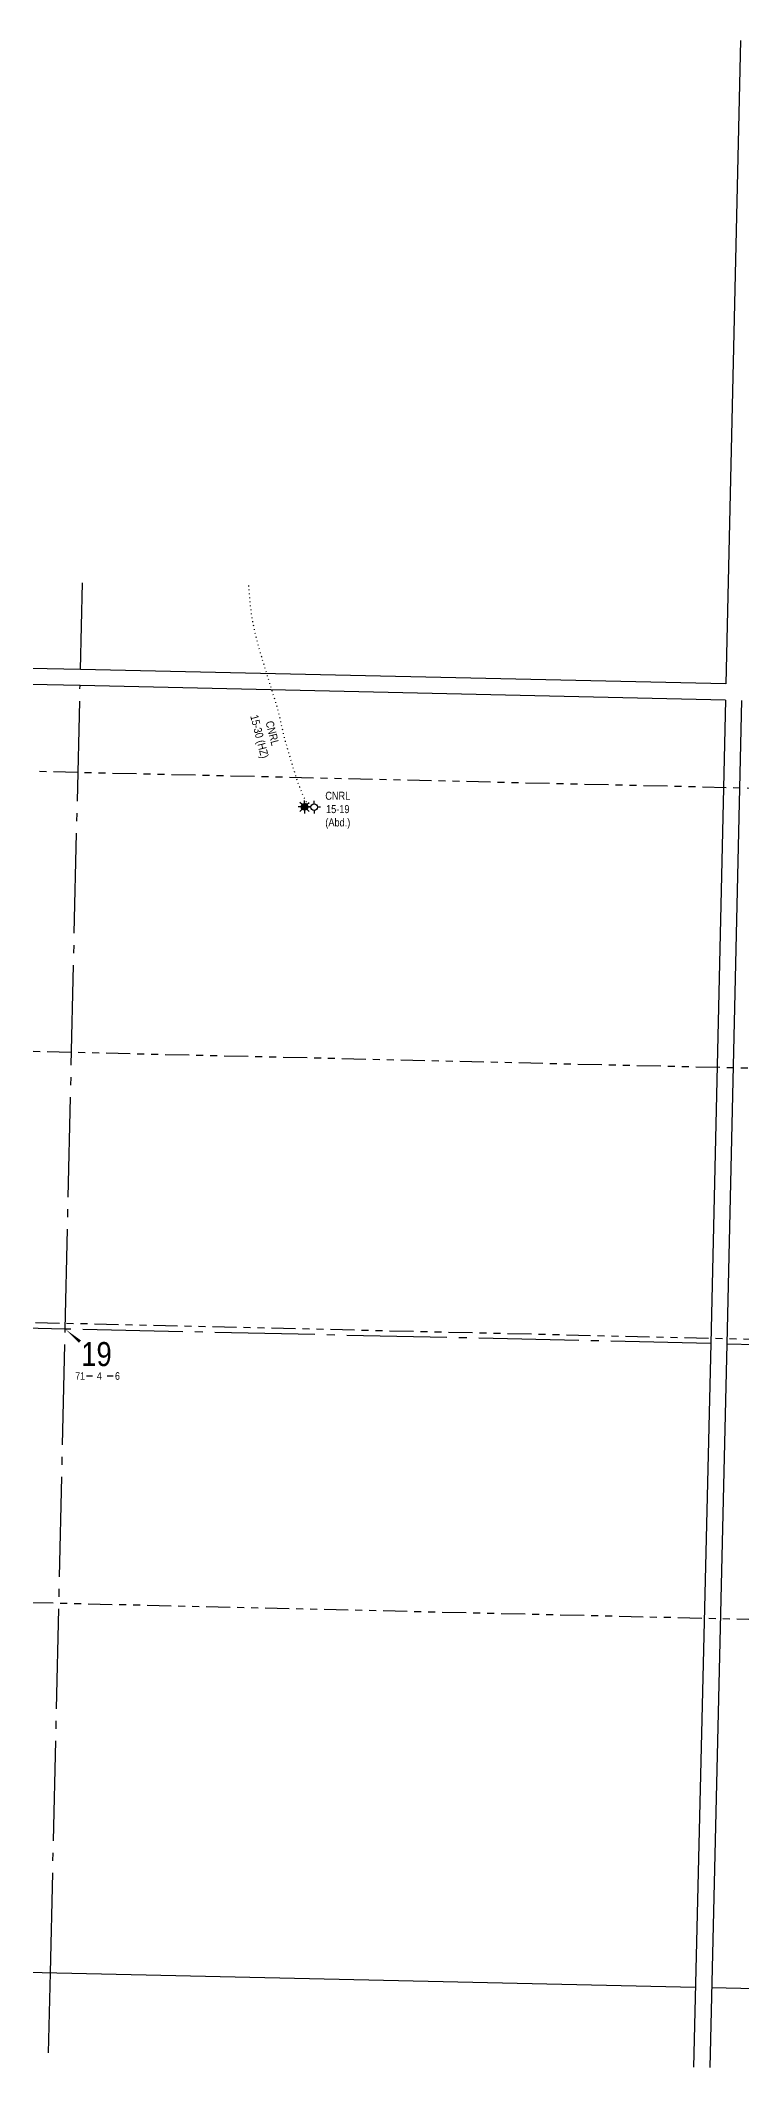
# Model space of a CAD drawing. Extents: x 391969 to 411203, y 6106388 to 6118279.
# Drawn here: x 397870 to 398746, y 6113214 to 6115746 of the extents above; entities that cross this region are included whole.
import ezdxf
from ezdxf.enums import TextEntityAlignment as Align

# ---------------------------------------------------------------- set-up
doc = ezdxf.new("R2010")
doc.units = 0
doc.header["$LTSCALE"] = 5
for name, pattern in [('foc-DOT', [1, 0.2, -0.8]), ('foc-DRILLPATH', [14.75, 6, -1.75, 1.75, -1.75, 1.75, -1.75]), ('foc-QUARTERLINE', [33, 25, -3, 2, -3])]:
    doc.linetypes.add(name, pattern=pattern)
for name, color, linetype in [('10', 1, 'Continuous'), ('9', 3, 'Continuous'), ('AS-DRILL', 8, 'foc-DOT'), ('C-WS-S', 8, 'Continuous'), ('F-WS-S', 8, 'Continuous'), ('L-SEC', 7, 'Continuous'), ('L-SECLBL', 7, 'Continuous'), ('L-SECQ', 8, 'foc-QUARTERLINE'), ('P-PDRILLPATH', 12, 'foc-DRILLPATH')]:
    doc.layers.add(name, color=color, linetype=linetype)
doc.styles.add('80CG', font='ARIALN.TTF', dxfattribs={"height": 10})
doc.styles.add('80L', font='ARIALN.TTF', dxfattribs={"height": 10})
doc.styles.add('SIMPLEX', font='ARIALN.TTF')

# ---------------------------------------------------------------- blocks, each defined once
blk = doc.blocks.new('L-SECLBL')
at = {"layer": '9', "color": 7}
for p, q in [((-5.1, -27.8), (-12.3, -27.8)), ((20.7, -27.8), (13.5, -27.8))]:
    blk.add_line(p, q, dxfattribs=at)
at = {"layer": '10', "color": 2, "style": 'SIMPLEX'}
blk.add_attdef('SEC', text='', height=30, dxfattribs=at).set_placement((0, 0), align=Align.MIDDLE)
at = {"layer": '10', "color": 5, "style": '80L'}
blk.add_attdef('TWP', text='', height=9.5, dxfattribs=at).set_placement((-14.4, -27.4), align=Align.MIDDLE_RIGHT)
blk.add_attdef('RGE', text='', height=9.5, dxfattribs=at).set_placement((3.6, -27.4), align=Align.MIDDLE_CENTER)
blk.add_attdef('MER', text='', height=9.5, dxfattribs=at).set_placement((23.2, -27.4), align=Align.MIDDLE_LEFT)
blk = doc.blocks.new('GABD')
for p, q in [((-0.81, 0), (-1.62, 0)), ((0, 0.81), (0, 1.62)), ((1.62, 0), (0.81, 0)), ((0, -0.81), (0, -1.62))]:
    blk.add_line(p, q)
blk.add_circle((0, 0), 0.8)
blk = doc.blocks.new('GAS')
h = blk.add_hatch(color=255)
h.dxf.hatch_style = 1
edge = h.paths.add_edge_path()
edge.add_arc((0, 0), 0.9, 0, 360)
for p, q in [((-0.81, 0), (-1.62, 0)), ((-0.57, 0.57), (-1.14, 1.14)), ((0, 0.81), (0, 1.62)), ((0.57, 0.57), (1.14, 1.14)), ((1.62, 0), (0.81, 0)), ((-0.57, -0.57), (-1.14, -1.14)), ((0, -0.81), (0, -1.62)), ((1.14, -1.14), (0.57, -0.57))]:
    blk.add_line(p, q)
blk.add_circle((0, 0), 0.8)

msp = doc.modelspace()

# ---------------------------------------------------------------- linework, layer by layer
at = {"layer": 'AS-DRILL', "flags": 128}
msp.add_lwpolyline([(398199.448, 6114788.849), (398199.841, 6114788.12), (398199.938, 6114787.958), (398200.048, 6114787.555), (398200.143, 6114787.333), (398200.382, 6114787.267), (398200.646, 6114787.442), (398200.618, 6114787.982), (398200.508, 6114788.845), (398200.224, 6114789.542), (398199.833, 6114789.941), (398199.44, 6114790.24), (398199.007, 6114790.57), (398198.747, 6114791.006), (398198.814, 6114791.314), (398199.032, 6114791.64), (398199.251, 6114792.065), (398199.589, 6114792.377), (398200.198, 6114792.773), (398200.877, 6114793.178), (398201.787, 6114793.587), (398202.392, 6114793.803), (398202.302, 6114793.805), (398202.244, 6114793.907), (398201.982, 6114793.793), (398201.666, 6114793.57), (398201.437, 6114793.585), (398201.42, 6114793.745), (398201.681, 6114793.779), (398201.83, 6114793.716), (398201.987, 6114793.572), (398202.254, 6114793.476), (398202.285, 6114793.486), (398202.305, 6114793.515), (398202.306, 6114793.525), (398202.299, 6114793.675), (398202.226, 6114793.977), (398202.056, 6114794.431), (398201.779, 6114794.998), (398201.462, 6114795.575), (398201.087, 6114796.224), (398200.607, 6114797.115), (398200.014, 6114798.299), (398199.327, 6114799.755), (398198.527, 6114801.474), (398197.602, 6114803.465), (398196.623, 6114805.698), (398195.649, 6114808.161), (398194.621, 6114810.886), (398193.422, 6114813.984), (398192.063, 6114817.526), (398190.652, 6114821.469), (398189.201, 6114825.784), (398187.727, 6114830.439), (398186.18, 6114835.405), (398184.58, 6114840.653), (398182.878, 6114846.254), (398181.133, 6114852.195), (398179.268, 6114858.52), (398177.27, 6114865.177), (398175.348, 6114872.103), (398173.552, 6114879.276), (398171.811, 6114886.708), (398170.076, 6114894.369), (398168.214, 6114902.154), (398166.213, 6114909.982), (398164.053, 6114917.864), (398161.633, 6114925.781), (398159.028, 6114933.873), (398156.407, 6114942.175), (398153.839, 6114950.586), (398151.072, 6114959.462), (398148.464, 6114967.884), (398145.918, 6114976.394), (398143.435, 6114985.013), (398141.033, 6114993.691), (398138.783, 6115002.454), (398136.747, 6115011.393), (398134.935, 6115020.497), (398133.376, 6115029.735), (398132.12, 6115039.087), (398131.114, 6115048.472), (398130.936, 6115050.287), (398129.64, 6115066.22), (398129.611, 6115066.709)], dxfattribs=at)
at = {"layer": 'L-SEC'}
for p, q in [((397919.335, 6114960.49), (397112.757, 6114978.509)), ((398725.922, 6114942.47), (397919.335, 6114960.49)), ((397918.886, 6114940.385), (397112.299, 6114958.405)), ((398725.473, 6114922.366), (397918.886, 6114940.385)), ((398725.473, 6114922.366), (398707.15, 6114118.602)), ((398745.577, 6114921.908), (398727.254, 6114118.144)), ((398707.15, 6114118.602), (398685.77, 6113214.375)), ((398727.254, 6114118.127), (398705.874, 6113213.932)), ((397075.635, 6113350.068), (398688.135, 6113314.388)), ((398708.239, 6113313.944), (399515.444, 6113296.131))]:
    msp.add_line(p, q, dxfattribs=at)
at = {"layer": 'L-SEC', "flags": 128}
for points in [[(398744.263, 6115746.64), (398725.931, 6114942.47)], [(398725.931, 6114942.47), (398725.922, 6114942.47)]]:
    msp.add_lwpolyline(points, dxfattribs=at)
at = {"layer": 'L-SECLBL', "flags": 128}
msp.add_lwpolyline([(397900.388, 6114136.425, 0, 3.999, 0), (397918.781, 6114120.797, 0, 0, 0)], format="xyseb", dxfattribs=at)
at = {"layer": 'L-SECQ'}
for p, q in [((397919.348, 6114960.489), (397921.845, 6115069.01)), ((397900.388, 6114136.425), (397918.886, 6114940.385)), ((397900.388, 6114136.425), (397073.862, 6114154.684)), ((397881.885, 6113332.228), (397900.388, 6114136.425)), ((398707.15, 6114118.602), (397900.388, 6114136.425)), ((398727.255, 6114118.158), (399533.753, 6114100.33)), ((397879.582, 6113232.144), (397881.885, 6113332.228))]:
    msp.add_line(p, q, dxfattribs=at)
at = {"layer": 'P-PDRILLPATH'}
for points in [[(399705.801, 6114226.811), (399242.76, 6114800.823), (393953.617, 6114924.499)], [(399705.636, 6114219.315), (399234.786, 6114451.045), (393945.339, 6114574.728)], [(399764.77, 6114180.513), (399441.567, 6114107.655), (393937.312, 6114235.606)], [(399764.605, 6114173.018), (399433.534, 6113757.878), (393929.236, 6113885.83)]]:
    msp.add_lwpolyline(points, dxfattribs=at)

# ---------------------------------------------------------------- block references
at = {"layer": 'C-WS-S', "xscale": 4.99813109999999, "yscale": 4.99813109999999, "zscale": 4.99813109999999}
msp.add_blockref('GAS', (398199.448, 6114788.849), dxfattribs=at)
at = {"layer": 'F-WS-S', "xscale": 4.998131099999988, "yscale": 4.998131099999988, "zscale": 4.998131099999988}
msp.add_blockref('GABD', (398211.485, 6114788.574), dxfattribs=at)
at = {"layer": 'L-SECLBL', "xscale": 0.99962622, "yscale": 0.99962622, "zscale": 0.99962622}
msp.add_blockref('L-SECLBL', (397939.447, 6114105.29), dxfattribs=at).add_auto_attribs({'SEC': '19', 'TWP': '71', 'RGE': '4', 'MER': '6'})

# ---------------------------------------------------------------- texts
at = {"layer": 'C-WS-S', "insert": (398149.867, 6114878.519), "char_height": 9.9963, "width": 54.75892, "attachment_point": 5, "rotation": 284.398538, "style": '80CG'}
msp.add_mtext('\\A1;CNRL\\P15-30 (HZ)', dxfattribs=at)
at = {"layer": 'C-WS-S', "insert": (398241.053, 6114784.678), "char_height": 9.9963, "width": 58.58424, "attachment_point": 5, "style": '80CG'}
msp.add_mtext('\\A1;CNRL\\P15-19\\P(Abd.)', dxfattribs=at)

doc.saveas('drawing.dxf')
